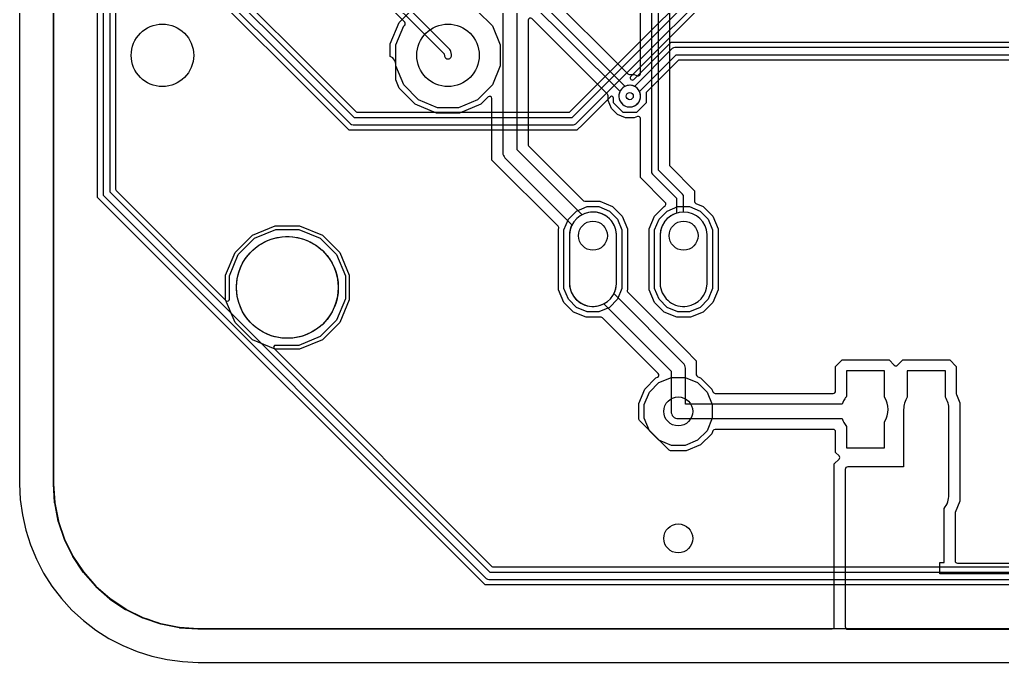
# Model space of a CAD drawing. Header units: millimetres. Extents: x 0 to 70, y 0 to 50.
# Drawn here: x 0 to 27.53, y 0 to 18 of the extents above; entities that cross this region are included whole.
import ezdxf

# ---------------------------------------------------------------- set-up
doc = ezdxf.new("R2010")
doc.units = ezdxf.units.MM

msp = doc.modelspace()

# ---------------------------------------------------------------- linework, layer by layer
at = {"layer": '16_copper'}
for points in [[(0.949, 45), (0.949, 5, 0.016361), (0.949, 4.997), (0.984, 4.475, 0.032732), (0.984, 4.468), (1.086, 3.955, 0.03274), (1.088, 3.948), (1.256, 3.453, 0.032739), (1.259, 3.447), (1.49, 2.978, 0.032736), (1.494, 2.972), (1.784, 2.537, 0.032733), (1.788, 2.531), (2.133, 2.138, 0.032746), (2.138, 2.133), (2.531, 1.788, 0.032733), (2.537, 1.784), (2.972, 1.494, 0.032736), (2.978, 1.49), (3.447, 1.259, 0.032739), (3.453, 1.256), (3.601, 1.206), (3.601, 1.206), (3.601, 1.206), (3.751, 1.155), (3.751, 1.155), (3.751, 1.155), (3.901, 1.104, 0.231973), (3.955, 1.086), (4.468, 0.984, 0.032732), (4.475, 0.984), (4.997, 0.949, 0.016361), (5, 0.949), (65, 0.949, 0.016361)], [(50.995, 2.52), (13.182, 2.52), (2.535, 13.167), (2.535, 23.394), (4.071, 24.929, 1), (3.929, 25.071), (2.364, 23.506, 0.198912), (2.335, 23.435), (2.335, 13.125, 0.198912), (2.364, 13.055), (13.07, 2.349, 0.198912), (13.141, 2.32), (51.036, 2.32)], [(4.996, 19.853), (9.428, 15.42, 0.198912), (9.464, 15.406), (15.38, 15.406, 0.198912), (15.416, 15.42), (20.701, 20.705, 0.198912)], [(21.22, 20.511), (17.11, 16.4, 0.886162), (17.205, 16.328), (18.247, 17.371), (39.194, 17.371)], [(2.687, 20.118), (2.687, 13.251, 0.198912), (2.702, 13.215), (5.789, 10.128, 0.688335), (5.875, 10.172), (5.875, 10.823), (6.122, 11.42), (6.58, 11.878), (7.177, 12.125), (7.823, 12.125), (8.42, 11.878), (8.878, 11.42), (9.125, 10.823), (9.125, 10.177), (8.878, 9.58), (8.42, 9.122), (7.823, 8.875), (7.172, 8.875, 0.726229), (7.128, 8.789), (13.231, 2.687, 0.198912), (13.267, 2.672), (50.91, 2.672, 0.198912)], [(36.714, 16.866), (18.477, 16.866, 0.198912), (18.441, 16.851), (17.562, 15.972, 0.198912), (17.547, 15.936), (17.547, 15.669), (17.28, 15.402), (16.903, 15.402), (16.636, 15.669), (16.636, 15.804, 0.668179), (16.549, 15.84), (15.773, 15.064), (15.61, 14.901), (9.234, 14.901), (4.533, 19.601, 0.303346)], [(9.62, 19.311), (11.89, 17.042), (11.902, 16.98), (11.91, 16.957), (11.923, 16.936), (11.942, 16.919), (11.964, 16.907), (11.988, 16.901), (12.013, 16.901, 0.434815), (12.098, 17.02), (12.08, 17.111, 0.147749), (12.052, 17.162), (9.791, 19.423)], [(12.83, 18.242), (13.242, 17.83), (13.465, 17.291), (13.465, 16.709), (13.242, 16.17), (12.83, 15.758), (12.291, 15.535), (11.709, 15.535), (11.17, 15.758), (10.758, 16.17), (10.535, 16.709), (10.535, 17.291), (10.758, 17.83, 0.625374), (10.786, 17.93), (9.601, 19.115)]]:
    msp.add_lwpolyline(points, format="xyb", dxfattribs=at)
msp.add_lwpolyline([(51.141, 2.167), (13.036, 2.167), (2.183, 13.021), (2.183, 23.54)], dxfattribs=at)
for points in [[(15.513, 15.054, 0.180079), (15.576, 15.082), (21.039, 20.545, 0.198912), (21.068, 20.615), (21.068, 22.377, 0.214116), (21.034, 22.452), (20.896, 22.575, 1), (20.764, 22.425), (20.868, 22.333), (20.868, 20.657), (15.464, 15.253), (9.38, 15.253), (4.153, 20.481), (4.153, 20.968, 0.415188), (4.052, 21.085), (4.029, 21.096, 0.722107), (3.919, 20.941), (3.936, 20.923, 0.035324), (3.953, 20.912), (3.953, 20.439, 0.198912), (3.982, 20.368), (9.268, 15.082, 0.198912), (9.339, 15.053), (15.506, 15.053)], [(49.736, 13.157, 0.180079), (49.8, 13.185), (50.966, 14.351, 0.951017), (51.257, 14.884), (51.214, 14.906, 0.688871), (50.825, 14.493), (49.688, 13.356), (42.994, 13.356), (39.16, 17.189, 0.198912), (39.089, 17.218), (18.352, 17.218, 0.198912), (18.281, 17.189), (17.223, 16.131, 0.951017), (16.932, 15.599), (16.975, 15.577, 0.688871), (17.365, 15.99), (18.393, 17.018), (39.048, 17.018), (42.881, 13.185, 0.198912), (42.952, 13.156), (49.729, 13.156)], [(16.157, 9.975, 0.357805), (16.72, 10.597), (16.72, 11.982, 0.952079), (15.4, 11.982), (15.4, 10.597), (15.406, 10.532), (15.419, 10.469), (15.437, 10.406), (15.462, 10.347), (15.493, 10.289), (15.529, 10.235), (15.57, 10.185), (15.616, 10.139), (15.666, 10.098), (15.72, 10.062), (15.777, 10.031), (15.837, 10.007), (15.899, 9.988), (15.963, 9.975), (16.028, 9.969), (16.092, 9.969)], [(18.697, 9.975, 0.357805), (19.26, 10.597), (19.26, 11.982, 0.952079), (17.94, 11.982), (17.94, 10.597), (17.946, 10.532), (17.959, 10.469), (17.977, 10.406), (18.002, 10.347), (18.033, 10.289), (18.069, 10.235), (18.11, 10.185), (18.156, 10.139), (18.206, 10.098), (18.26, 10.062), (18.317, 10.031), (18.377, 10.007), (18.439, 9.988), (18.503, 9.975), (18.568, 9.969), (18.632, 9.969)]]:
    msp.add_lwpolyline(points, format="xyb", close=True, dxfattribs=at)
for points in [[(15.898, 9.816), (15.6, 9.94), (15.371, 10.169), (15.247, 10.468), (15.247, 12.112), (15.371, 12.41), (15.6, 12.639), (15.898, 12.763), (16.222, 12.763), (16.52, 12.639), (16.749, 12.41), (16.873, 12.112), (16.873, 10.468), (16.749, 10.169), (16.52, 9.94), (16.222, 9.816)], [(18.438, 9.816), (18.14, 9.94), (17.911, 10.169), (17.787, 10.468), (17.787, 12.112), (17.911, 12.41), (18.14, 12.639), (18.438, 12.763), (18.762, 12.763), (19.06, 12.639), (19.289, 12.41), (19.413, 12.112), (19.413, 10.468), (19.289, 10.169), (19.06, 9.94), (18.762, 9.816)], [(18.261, 6.075), (17.91, 6.221), (17.643, 6.488), (17.498, 6.839), (17.498, 7.217), (17.643, 7.568), (17.91, 7.835), (18.261, 7.98), (18.639, 7.98), (18.99, 7.835), (19.257, 7.568), (19.402, 7.217), (19.402, 6.839), (19.257, 6.488), (18.99, 6.221), (18.639, 6.075)]]:
    msp.add_lwpolyline(points, close=True, dxfattribs=at)
at = {"layer": '1_copper'}
for points in [[(0.936, 45), (0.936, 5, 0.016364), (0.937, 4.996), (0.971, 4.474, 0.032732), (0.972, 4.466), (1.074, 3.952, 0.032743), (1.076, 3.944), (1.244, 3.449, 0.032733), (1.248, 3.441), (1.479, 2.972, 0.032739), (1.483, 2.965), (1.774, 2.53, 0.032739), (1.779, 2.523), (2.124, 2.13, 0.032729), (2.13, 2.124), (2.523, 1.779, 0.032739), (2.53, 1.774), (2.965, 1.483, 0.032739), (2.972, 1.479), (3.441, 1.248, 0.032733), (3.449, 1.244), (3.944, 1.076, 0.032743), (3.952, 1.074), (4.466, 0.972, 0.032732), (4.474, 0.971), (4.996, 0.937, 0.016364), (5, 0.936), (22.757, 0.936), (22.765, 0.938, 0.376395), (22.82, 1), (22.82, 5.557), (22.955, 5.692, 0.414234), (22.955, 5.782), (22.858, 5.878), (22.858, 6.455, 0.434442), (22.79, 6.523), (19.479, 6.523, 0.303347), (19.421, 6.484), (19.387, 6.402), (19.076, 6.091), (18.67, 5.923), (18.23, 5.923), (18.192, 5.939), (17.361, 6.77), (17.345, 6.808), (17.345, 7.248), (17.513, 7.654), (17.824, 7.965), (17.868, 7.983), (17.87, 7.984, 0.521994), (17.889, 8.087), (16.324, 9.651, 0.270933), (16.252, 9.664), (15.868, 9.664), (15.513, 9.811), (15.242, 10.082), (15.095, 10.437), (15.095, 12.142, 0.316178), (15.082, 12.214), (13.231, 14.065), (13.231, 15.79, 0.668191), (13.123, 15.835), (12.916, 15.629), (12.322, 15.383), (11.678, 15.383), (11.084, 15.629), (10.629, 16.084), (10.535, 16.31), (10.535, 16.715, 0.311118), (10.383, 16.971), (10.383, 17.322), (10.629, 17.916), (11.026, 18.313, 0.55453)], [(13.536, 21.536), (13.536, 14.274, 0.198912), (13.594, 14.133), (15.473, 12.254, 0.107577), (15.4, 11.982), (15.4, 10.597, 0.546126), (16.364, 10.043), (18.25, 8.156), (18.25, 7.028, 0.414214), (18.45, 6.828), (23.038, 6.828, 0.099865), (23.163, 6.61), (23.163, 6.004), (24.23, 6.004), (24.23, 6.74, 0.294174), (24.23, 7.427), (24.23, 8.163), (23.163, 8.163), (23.163, 7.445, 0.031811), (23.112, 7.38), (23.08, 7.326, 0.041767), (23.039, 7.228), (18.65, 7.228), (18.65, 8.239, 0.198912), (18.591, 8.381), (16.647, 10.326, 0.107577), (16.72, 10.597), (16.72, 11.982, 0.546126), (15.756, 12.537), (13.936, 14.357), (13.936, 21.619, 0.198912)], [(18.201, 19.043), (18.201, 13.938, 0.198912), (18.22, 13.893), (18.906, 13.206), (18.906, 12.91, 0.303347), (18.945, 12.852), (19.147, 12.768), (19.418, 12.497), (19.565, 12.142), (19.565, 10.437), (19.418, 10.082), (19.147, 9.811), (18.792, 9.664), (18.408, 9.664), (18.053, 9.811), (17.782, 10.082), (17.635, 10.437), (17.635, 12.142), (17.782, 12.497), (18.053, 12.768, 0.577186), (18.078, 12.89), (17.391, 13.576), (17.391, 15.229, 0.534511), (17.304, 15.288), (17.212, 15.25), (16.97, 15.25), (16.747, 15.343), (16.576, 15.514), (16.483, 15.737), (16.483, 15.867, 0.198912), (16.465, 15.912), (14.349, 18.028, 0.668179), (14.241, 17.983), (14.241, 14.51, 0.198912), (14.259, 14.465), (15.796, 12.928, 0.270933), (15.868, 12.915), (16.252, 12.915), (16.607, 12.768), (16.878, 12.497), (17.025, 12.142), (17.025, 10.437, 0.316178), (17.038, 10.365), (18.64, 8.763), (18.955, 8.448), (18.955, 8.057, 0.303347), (18.994, 7.999), (19.076, 7.965), (19.387, 7.654), (19.421, 7.572, 0.303347), (19.479, 7.533), (22.79, 7.533, 0.43437), (22.858, 7.601), (22.858, 8.29), (23.037, 8.468), (24.356, 8.468), (24.502, 8.322, 0.414224), (24.592, 8.322), (24.739, 8.468), (26.058, 8.468), (26.236, 8.29), (26.236, 7.529, 0.098491), (26.241, 7.504), (26.338, 7.271), (26.338, 4.511), (26.21, 4.201, 0.098491), (26.205, 4.177), (26.205, 2.843, 0.414214), (26.268, 2.78), (35.267, 2.78, 0.414214)], [(17.696, 18.988), (17.696, 13.744, 0.198912), (17.725, 13.673), (18.401, 12.997), (18.401, 12.58, 0.313625), (17.94, 11.982), (17.94, 10.597), (17.946, 10.532), (17.959, 10.469), (17.977, 10.406), (18.002, 10.347), (18.033, 10.289), (18.069, 10.235), (18.11, 10.185), (18.156, 10.139), (18.206, 10.098), (18.26, 10.062), (18.317, 10.031), (18.377, 10.007), (18.439, 9.988), (18.503, 9.975), (18.568, 9.969), (18.632, 9.969), (18.697, 9.975, 0.357805), (19.26, 10.597), (19.26, 11.982, 0.399469), (18.601, 12.61), (18.601, 13.039, 0.198912), (18.572, 13.11), (17.896, 13.785), (17.896, 19.03, 0.198912)], [(14.696, 18.826), (17.037, 16.485, 0.198912), (17.082, 16.466), (17.212, 16.466), (17.304, 16.428), (17.306, 16.428), (17.308, 16.426), (17.316, 16.425), (17.323, 16.424), (17.325, 16.424), (17.328, 16.423), (17.335, 16.425, 0.380211), (17.391, 16.487), (17.391, 18.836, 0.198912)], [(14.201, 18.606), (16.818, 15.99), (16.81, 15.974), (16.796, 15.929), (16.788, 15.882), (16.788, 15.834), (16.796, 15.787), (16.81, 15.742), (16.832, 15.699), (16.86, 15.66), (16.894, 15.627), (16.932, 15.599), (16.975, 15.577), (17.02, 15.562), (17.068, 15.555), (17.115, 15.555), (17.162, 15.562, 1), (17.02, 16.154), (16.975, 16.139), (16.96, 16.131), (14.372, 18.719)], [(35.635, 2.475), (25.775, 2.475), (25.775, 2.8), (25.9, 2.8), (25.9, 4.309, 0.166385), (26.033, 4.698), (26.033, 7.084, 0.144021), (25.932, 7.427), (25.932, 8.163), (24.865, 8.163), (24.865, 7.428, 0.144179), (24.763, 7.084), (24.763, 5.475), (23.2, 5.475, 0.414214), (23.125, 5.4), (23.125, 1, 0.414214), (23.2, 0.925), (36.65, 0.925)]]:
    msp.add_lwpolyline(points, format="xyb", dxfattribs=at)
msp.add_lwpolyline([(7.156, 8.77), (6.52, 9.034), (6.034, 9.52), (5.77, 10.156), (5.77, 10.844), (6.034, 11.48), (6.52, 11.966), (7.156, 12.23), (7.844, 12.23), (8.48, 11.966), (8.966, 11.48), (9.23, 10.844), (9.23, 10.156), (8.966, 9.52), (8.48, 9.034), (7.844, 8.77)], close=True, dxfattribs=at)
at = {"layer": 'drills_NPTH'}
msp.add_circle((7.5, 10.5), 1.425, dxfattribs=at)
at = {"layer": 'drills_PTH'}
for centre, radius in [((4, 17), 0.875), ((12, 17), 0.875), ((16.06, 11.95), 0.406), ((18.6, 11.95), 0.406), ((18.45, 7.028), 0.406), ((18.45, 3.472), 0.406)]:
    msp.add_circle(centre, radius, dxfattribs=at)
at = {"layer": 'drills_via_1_16'}
msp.add_circle((17.091, 15.858), 0.1, dxfattribs=at)
at = {"layer": 'holes'}
msp.add_lwpolyline([(7.449, 9.075), (7.348, 9.082), (7.247, 9.097), (7.147, 9.118), (7.05, 9.147), (6.954, 9.183), (6.862, 9.225), (6.772, 9.274), (6.687, 9.329), (6.605, 9.39), (6.528, 9.456), (6.456, 9.528), (6.39, 9.605), (6.329, 9.687), (6.274, 9.772), (6.225, 9.862), (6.183, 9.954), (6.147, 10.05), (6.118, 10.147), (6.097, 10.247), (6.082, 10.348), (6.075, 10.449), (6.075, 10.551), (6.082, 10.652), (6.097, 10.753), (6.118, 10.853), (6.147, 10.95), (6.183, 11.046), (6.225, 11.138), (6.274, 11.228), (6.329, 11.313), (6.39, 11.395), (6.456, 11.472), (6.528, 11.544), (6.605, 11.61), (6.687, 11.671), (6.772, 11.726), (6.862, 11.775), (6.954, 11.817), (7.05, 11.853), (7.147, 11.882), (7.247, 11.903), (7.348, 11.918), (7.449, 11.925), (7.551, 11.925), (7.652, 11.918), (7.753, 11.903), (7.853, 11.882), (7.95, 11.853), (8.046, 11.817), (8.138, 11.775), (8.228, 11.726), (8.313, 11.671), (8.395, 11.61), (8.472, 11.544), (8.544, 11.472), (8.61, 11.395), (8.671, 11.313), (8.726, 11.228), (8.775, 11.138), (8.817, 11.046), (8.853, 10.95), (8.882, 10.853), (8.903, 10.753), (8.918, 10.652), (8.925, 10.551), (8.925, 10.449), (8.918, 10.348), (8.903, 10.247), (8.882, 10.147), (8.853, 10.05), (8.817, 9.954), (8.775, 9.862), (8.726, 9.772), (8.671, 9.687), (8.61, 9.605), (8.544, 9.528), (8.472, 9.456), (8.395, 9.39), (8.313, 9.329), (8.228, 9.274), (8.138, 9.225), (8.046, 9.183), (7.95, 9.147), (7.853, 9.118), (7.753, 9.097), (7.652, 9.082), (7.551, 9.075), (7.449, 9.075)], close=True, dxfattribs=at)
at = {"layer": 'outline'}
msp.add_lwpolyline([(0, 45), (0, 5), (0, 5), (0.019, 4.564), (0.076, 4.132), (0.17, 3.706), (0.302, 3.29), (0.468, 2.887), (0.67, 2.5), (0.904, 2.132), (1.17, 1.786), (1.464, 1.464), (1.786, 1.17), (2.132, 0.904), (2.5, 0.67), (2.887, 0.468), (3.29, 0.302), (3.706, 0.17), (4.132, 0.076), (4.564, 0.019), (5, 0), (65, 0)], dxfattribs=at)

doc.saveas('drawing.dxf')
